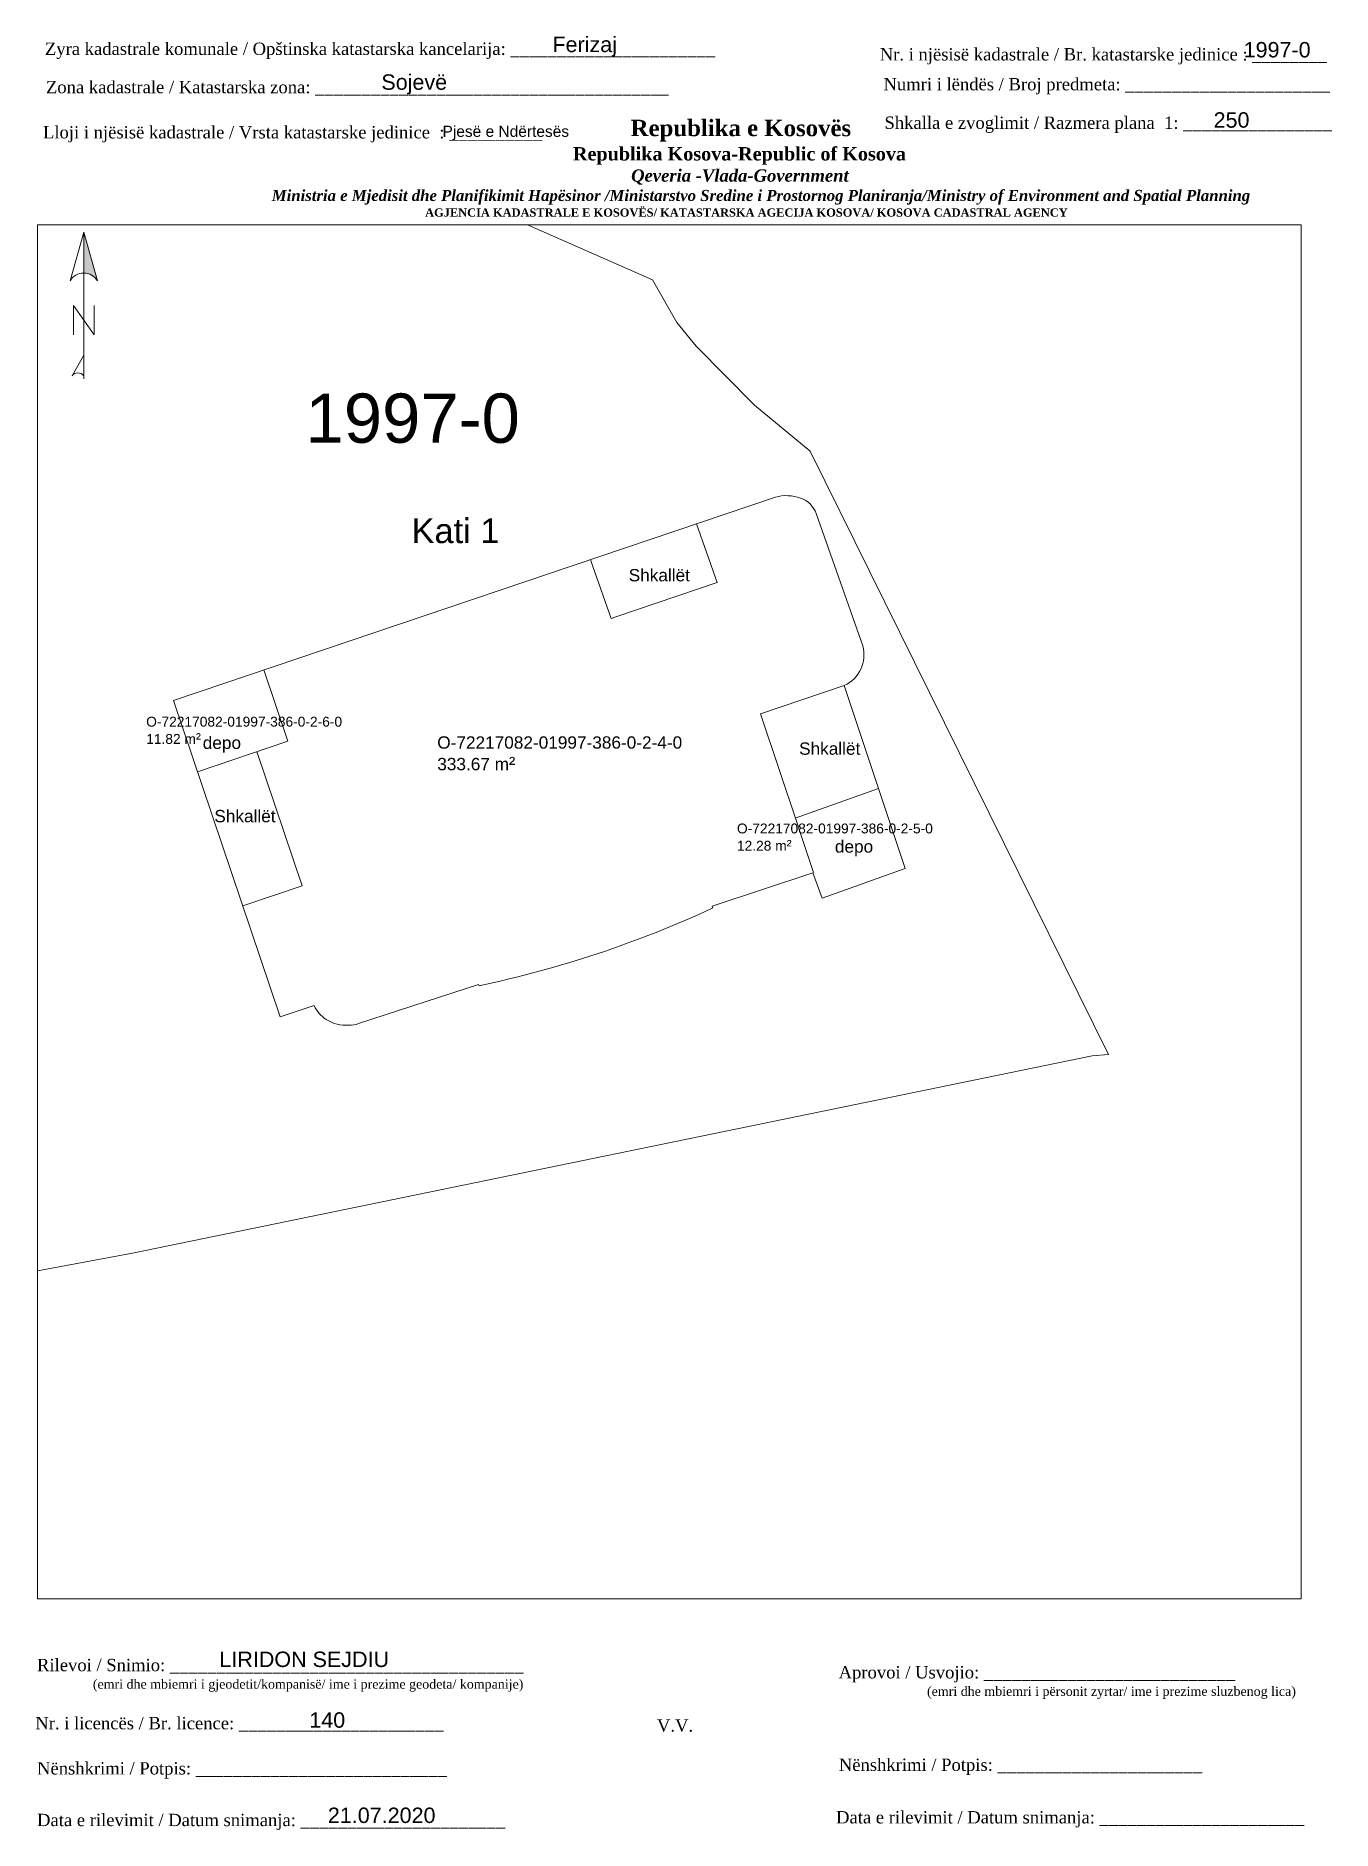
# Paper-space layout 'Kati1-nj' of a CAD drawing. Header units: metres, sheet in millimetres. Extents: x 0 to 211, y 0 to 291.
# The model-space entities are those that its viewports show. They can reach past a viewport. Long polylines and large blocks are cut down to what shows.
import ezdxf

# ---------------------------------------------------------------- set-up
doc = ezdxf.new("R2010")
doc.units = ezdxf.units.M
doc.layers.get('0').update_dxf_attribs({"lineweight": 0})
doc.layers.add('Etazha', color=7, linetype='Continuous')
doc.layers.add('Nr Parceles Baze', color=7, linetype='Continuous')
for name, color, linetype, lineweight in [('kati 1', 7, 'Continuous', 0), ('Korniza e jashtme', 7, 'Continuous', 0), ('Korniza e jashtme txt', 7, 'Continuous', 0), ('Parcela baze', 7, 'Continuous', 0)]:
    doc.layers.add(name, color=color, linetype=linetype, lineweight=lineweight)
doc.styles.get("Standard").update_dxf_attribs({"font": 'arial.ttf'})

# ---------------------------------------------------------------- blocks, each defined once
blk = doc.blocks.new('*U62')
at = {"linetype": 'ByBlock', "lineweight": -2}
blk.add_hatch(color=0, dxfattribs=at).paths.add_polyline_path([(0, 562), (0, 301, -0.269143), (87, 250)])
at = {"color": 0, "linetype": 'ByBlock', "lineweight": -2}
for points in [[(87, 250, 0.580323), (-87, 250), (0, 562), (87, 250), (0, 562), (0, 300)], [(0, -356, 0.5), (-75, -356), (0, -225)]]:
    blk.add_lwpolyline(points, format="xyb", dxfattribs=at)
for points in [[(0, -375), (0, 562)], [(-66, -94), (-66, 94), (66, -94), (66, 94)]]:
    blk.add_lwpolyline(points, dxfattribs=at)

msp = doc.modelspace()

# ---------------------------------------------------------------- linework, layer by layer
at = {"layer": 'kati 1', "elevation": 618.843, "flags": 128}
msp.add_lwpolyline([(7517950.425, 4692677.882), (7517953.802, 4692679.089), (7517951.33, 4692686.506, 0.364365), (7517952.076, 4692688.124), (7517950.185, 4692693.492, 0.228817), (7517949.556, 4692694.117, 0.14724), (7517948.53, 4692694.158), (7517924.099, 4692685.906), (7517928.431, 4692673.066), (7517929.817, 4692673.526, 0.148653), (7517930.299, 4692672.969, 0.173786), (7517931.222, 4692672.732, 0.102518), (7517931.605, 4692672.797), (7517936.484, 4692674.385), (7517936.503, 4692674.331, 0.056409), (7517945.996, 4692677.487), (7517945.97, 4692677.562), (7517950.055, 4692678.917)], format="xyb", close=True, dxfattribs=at)
at = {"layer": 'kati 1', "flags": 128}
for points, elevation in [([(7517945.331, 4692693.077), (7517946.173, 4692690.687)], 618.843), ([(7517941.025, 4692691.623), (7517941.127, 4692691.335), (7517941.868, 4692689.232), (7517941.869, 4692689.229)], 611.867), ([(7517946.173, 4692690.687), (7517942.061, 4692689.294), (7517941.869, 4692689.229)], 611.867), ([(7517927.77, 4692687.146), (7517928.745, 4692684.256)], 618.843), ([(7517951.33, 4692686.506), (7517947.933, 4692685.359)], 618.843), ([(7517950.077, 4692678.925), (7517949.565, 4692680.462), (7517949.423, 4692680.889), (7517947.933, 4692685.359)], 618.843), ([(7517925.074, 4692683.016), (7517928.745, 4692684.256)], 618.843), ([(7517927.49, 4692683.832), (7517929.328, 4692678.384)], 618.843), ([(7517952.715, 4692682.332), (7517949.339, 4692681.125)], 618.843), ([(7517926.912, 4692677.568), (7517929.328, 4692678.384)], 618.843)]:
    msp.add_lwpolyline(points, dxfattribs=dict(at, elevation=elevation))
at = {"layer": 'Parcela baze'}
msp.add_lwpolyline([(7517944.528, 4692701.235), (7517945.313, 4692700.273), (7517947.683, 4692697.883), (7517949.943, 4692696.013), (7517962.053, 4692671.542), (7517961.392, 4692671.484), (7517922.442, 4692663.486), (7517877.938, 4692655.235), (7517871.355, 4692684.435), (7517857.732, 4692682.503), (7517842.98, 4692728.85), (7517874.269, 4692745.089), (7517874.914, 4692730.555), (7517878.532, 4692721.977), (7517878.554, 4692721.925), (7517892.943, 4692714.245), (7517914.842, 4692715.249), (7517935.223, 4692706.635), (7517943.543, 4692702.973), (7517944.528, 4692701.235)], dxfattribs=at)

# ---------------------------------------------------------------- texts
at = {"layer": 'Etazha', "attachment_point": 1}
for s, width, insert, char_height in [('Kati 1', 3.41933, (7517933.763, 4692693.288), 1), ('Shkallët', 0.83459, (7517942.579, 4692691.237), 0.5), ('depo', 0.83459, (7517925.29, 4692684.439), 0.5), ('Shkallët', 0.83459, (7517949.495, 4692684.203), 0.5), ('Shkallët', 0.83459, (7517925.761, 4692681.464), 0.5), ('depo', 0.83459, (7517950.947, 4692680.231), 0.5)]:
    msp.add_mtext_dynamic_manual_height_columns(s, width=width, gutter_width=1, heights=[0], dxfattribs=dict(at, insert=insert, char_height=char_height))
at = {"layer": 'Etazha', "width": 11.29615, "attachment_point": 1}
for s, insert, char_height in [('O-72217082-01997-386-0-2-6-0\\P11.82 m{\\H1.0833x;²}', (7517922.994, 4692685.244), 0.4), ('O-72217082-01997-386-0-2-4-0\\P333.67 m{\\H1.0833x;²}', (7517934.809, 4692684.45), 0.5), ('O-72217082-01997-386-0-2-5-0\\P12.28 m{\\H1.0833x;²}', (7517946.972, 4692680.912), 0.4)]:
    msp.add_mtext(s, dxfattribs=dict(at, insert=insert, char_height=char_height))
at = {"layer": 'Nr Parceles Baze'}
msp.add_text('1997-0', height=2, dxfattribs=at).set_placement((7517929.462, 4692696.357))

psp = doc.layouts.new('Kati1-nj')

# ---------------------------------------------------------------- block references
at = {"xscale": 0.0254, "yscale": 0.0254, "zscale": 0.0254}
psp.add_blockref('*U62', (7.95, 245.33), dxfattribs=at)

# ---------------------------------------------------------------- texts
at = {"layer": 'Korniza e jashtme txt'}
for s, insert, char_height, width, attachment_point in [('Ferizaj', (84.04, 291.31), 2.5, 19.3474, 1), ('{\\fTimes New Roman|b0|i0|c0|p18; Zyra kadastrale komunale / Opštinska katastarska kancelarija: ______________________}', (0.89, 290.36), 2, 114.6874, 1), ('{\\fTimes New Roman|b0|i0|c0|p18;Nr. i njësisë kadastrale / Br. katastarske jedinice : ________}', (137.18, 289.46), 2, 98.5379, 1), ('1997-0', (196.26, 290.45), 2.5, 23.5616, 1), ('Sojevë', (56.27, 285.2), 2.5, 40.037, 1), ('{\\fTimes New Roman|b0|i0|c0|p18; Zona kadastrale / Katastarska zona: ______________________________________}', (1.06, 284.14), 2, 101.8807, 1), ('{\\fTimes New Roman|b0|i0|c0|p18; Numri i lëndës / Broj predmeta: ______________________}', (137.03, 284.61), 2, 83.344, 1), ('{\\fTimes New Roman|b0|i0|c0|p18; Lloji i njësisë kadastrale / Vrsta katastarske jedinice  : __________ }', (0.58, 276.81), 2, 108.0893, 1), ('\\pi77.297;{\\fBook Antiqua|b1|i0|c0|p18;\\H1.333x;Republika e Kosovës\\fTimes New Roman|b1|i0|c0|p18;\\P\\pi67.927;\\fBook Antiqua|b1|i0|c0|p18;\\H0.8125x;Republika Kosova-Republic of Kosova\\fTimes New Roman|b1|i0|c0|p18;\\P\\pi77.378;\\fBook Antiqua|b1|i1|c0|p18;\\H0.9233x;Qeveria -Vlada-Government \\P\\pi13.032,l6,t23.033;\\fTimes New Roman|b1|i1|c0|p18;\\H0.9x;Ministria e Mjedisit dhe Planifikimit Hapësinor /Ministarstvo Sredine i Prostornog Planiranja/Ministry of Environment and Spatial Planning\\P\\pi43.931,l0,tz;\\fBook Antiqua|b1|i0|c0|p18;\\H0.7406x;AGJENCIA KADASTRALE E KOSOVËS/ KATASTARSKA AGECIJA KOSOVA/ KOSOVA CADASTRAL AGENCY}', (19.44, 277.84), 2, 191.8237, 1), ('Pjesë e Ndërtesës', (66.2, 276.86), 1.8, 22.3764, 1), ('{\\fTimes New Roman|b0|i0|c0|p18; Shkalla e zvoglimit / Razmera plana  1: ________________}', (137.2, 278.36), 2, 98.5379, 1), ('250', (191.38, 279.05), 2.5, 19.3474, 1), ('LIRIDON SEJDIU', (29.97, 29.26), 2.5, 35.1364, 1), ('{\\fTimes New Roman|b0|i0|c0|p18; Rilevoi / Snimio: ______________________________________\\P             \\H0.75x;(emri dhe mbiemri i gjeodetit/kompanisë/ ime i prezime geodeta/ kompanije)}', (-0.39, 28.08), 2, 87.3883, 1), ('{\\fTimes New Roman|b0|i0|c0|p18; Aprovoi / Usvojio: ___________________________\\P                    \\H0.75x;(emri dhe mbiemri i përsonit zyrtar/ ime i prezime sluzbenog lica)}', (129.75, 26.91), 2, 83.344, 1), ('{\\fTimes New Roman|b0|i0|c0|p18; Nr. i licencës / Br. licence: ______________________\\P                                }', (-0.67, 18.65), 2, 83.344, 1), ('140', (44.57, 19.41), 2.5, 5.2174, 1), ('{\\fTimes New Roman|b0|i0|c0|p18;V.V.                                 }', (101.01, 18.27), 2, 9.4297, 1), ('{\\fTimes New Roman|b0|i0|c0|p18; Nënshkrimi / Potpis: ______________________\\P                                 }', (189.53, 11.9), 2, 83.344, 3), ('{\\fTimes New Roman|b0|i0|c0|p18; Nënshkrimi / Potpis: ___________________________\\P                                 }', (-0.39, 11.32), 2, 83.344, 1), ('{\\fTimes New Roman|b0|i0|c0|p18; Data e rilevimit / Datum snimanja: ______________________\\P                                 }', (-0.39, 2.94), 2, 83.344, 1), ('21.07.2020', (47.58, 3.95), 2.5, 19.3474, 1), ('{\\fTimes New Roman|b0|i0|c0|p18; Data e rilevimit / Datum snimanja: ______________________\\P                                 }', (206.1, 3.38), 2, 83.344, 3)]:
    psp.add_mtext(s, dxfattribs=dict(at, insert=insert, char_height=char_height, width=width, attachment_point=attachment_point))

# ---------------------------------------------------------------- viewports
at = {"layer": 'Korniza e jashtme', "view_target_point": (7499131.095, 4689980.516), "view_twist_angle": 360}
psp.add_viewport(center=(103.03, 149.32), size=(205.19, 222.973), view_center_point=(18813.135, 2696.818), view_height=55.7432, dxfattribs=at)

doc.saveas('drawing.dxf')
